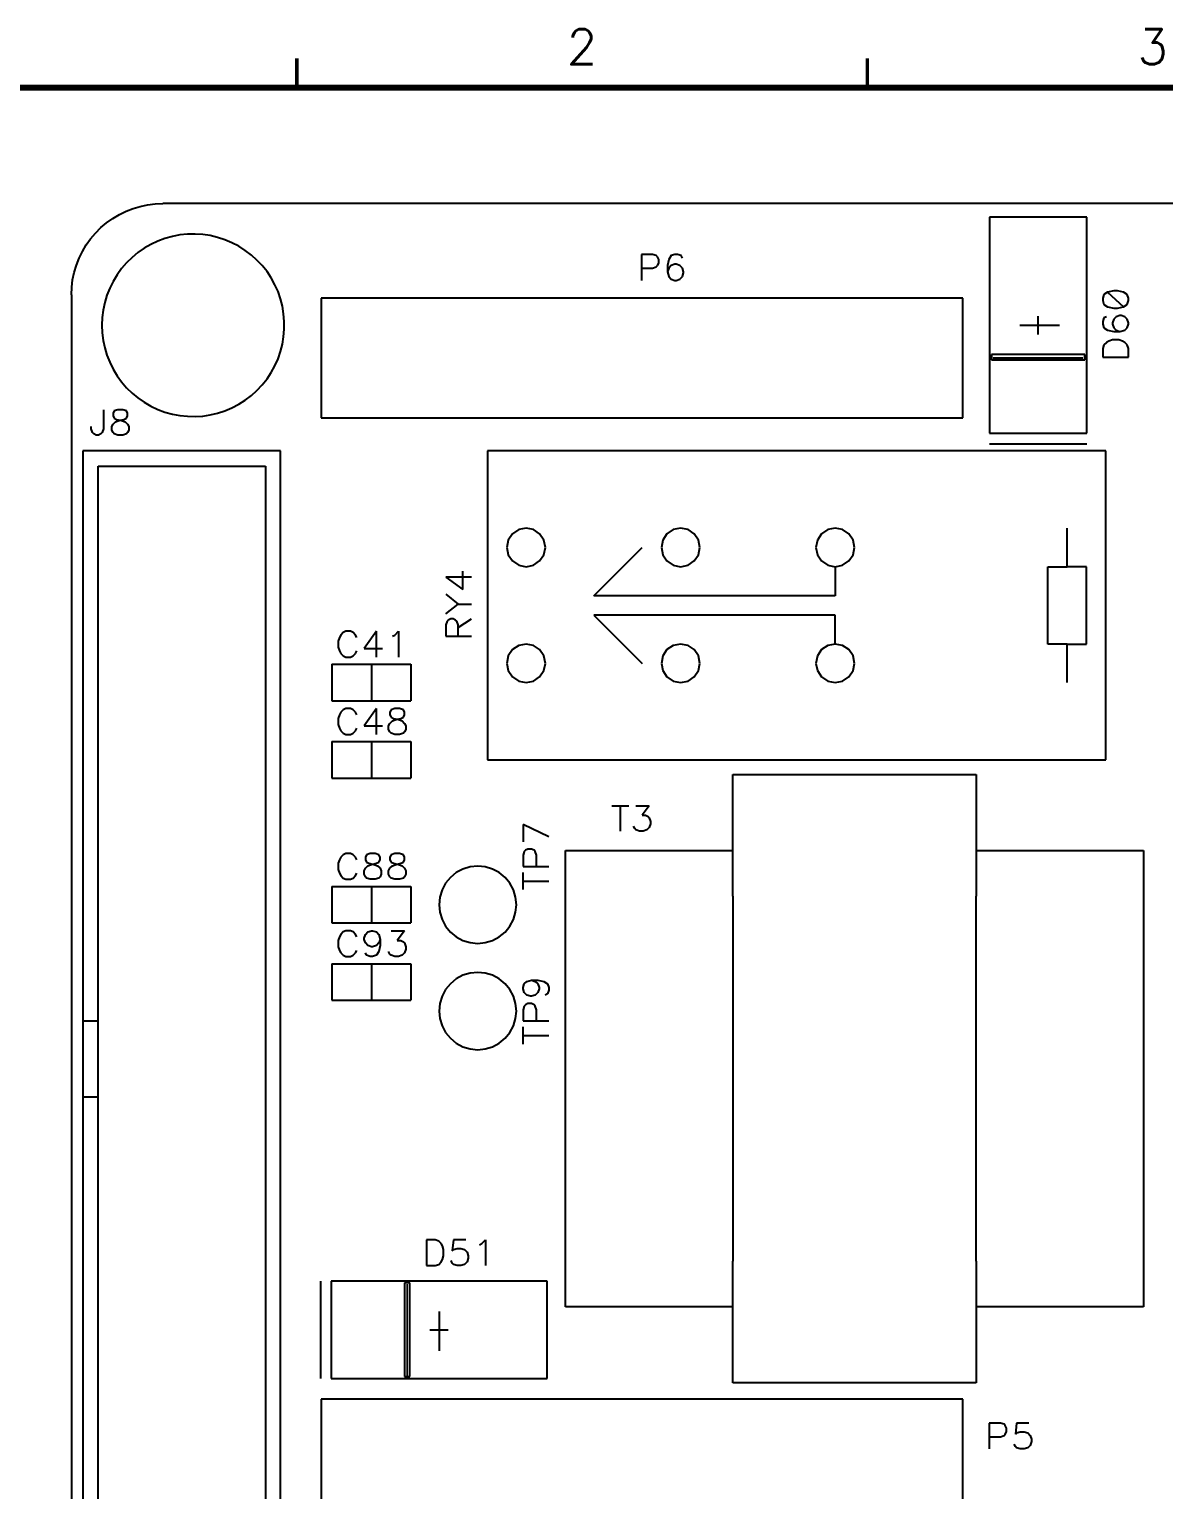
# Model space of a CAD drawing. Extents: x 295 to 953, y 10 to 290.
# Drawn here: x 517.9 to 614.8, y 165.2 to 290 of the extents above; entities that cross this region are included whole.
import ezdxf
from ezdxf.enums import TextEntityAlignment as Align

# ---------------------------------------------------------------- set-up
doc = ezdxf.new("R2010")
doc.units = 0
doc.header["$LTSCALE"] = 5
doc.header["$MEASUREMENT"] = 0
doc.layers.get('0').update_dxf_attribs({"linetype": 'CONTINUOUS', "lineweight": 25})
for name, color, linetype in [('DV-DPO-A6_TSK', 14, 'CONTINUOUS'), ('문자', 4, 'CONTINUOUS'), ('테두리', 3, 'CONTINUOUS')]:
    doc.layers.add(name, color=color, linetype=linetype)
doc.styles.get("Standard").update_dxf_attribs({"font": 'simplex.shx'})

# ---------------------------------------------------------------- blocks, each defined once
blk = doc.blocks.new('C')
at = {"layer": '테두리'}
for points, const_width in [([(63.75, 287.5), (63.75, 285)], 0.3), ([(112.5, 287.5), (112.5, 285)], 0.3), ([(15, 285), (15, 15), (405, 15), (405, 285), (15, 285)], 0.5)]:
    blk.add_lwpolyline(points, dxfattribs=dict(at, const_width=const_width))
at = {"layer": '문자'}
for s, p in [('2', (88.12, 288.5)), ('3', (136.88, 288.5))]:
    blk.add_text(s, height=3, dxfattribs=at).set_placement(p, align=Align.MIDDLE)

msp = doc.modelspace()

# ---------------------------------------------------------------- linework, layer by layer
at = {"layer": 'DV-DPO-A6_TSK', "color": 7}
for p, q in [((526.14, 274.44), (526.74, 274.67)), ((526.74, 274.67), (527.36, 274.86)), ((527.36, 274.86), (527.99, 274.99)), ((527.99, 274.99), (528.63, 275.07)), ((528.63, 275.07), (529.28, 275.1)), ((843.88, 275.1), (529.28, 275.1)), ((523.99, 273.04), (524.48, 273.45)), ((524.48, 273.45), (525.01, 273.83)), ((525.01, 273.83), (525.57, 274.16)), ((525.57, 274.16), (526.14, 274.44)), ((599.91, 273.93), (599.91, 255.47)), ((608.23, 273.93), (599.91, 273.93)), ((608.23, 255.47), (608.23, 273.93)), ((523.12, 272.09), (523.54, 272.58)), ((523.54, 272.58), (523.99, 273.04)), ((530.1, 272.29), (529.46, 272.12)), ((530.74, 272.42), (530.1, 272.29)), ((531.38, 272.48), (530.74, 272.42)), ((532.04, 272.49), (531.38, 272.48)), ((532.69, 272.46), (532.04, 272.49)), ((533.34, 272.36), (532.69, 272.46)), ((533.97, 272.21), (533.34, 272.36)), ((534.59, 272.01), (533.97, 272.21)), ((522.13, 270.43), (522.42, 271.01)), ((522.42, 271.01), (522.75, 271.56)), ((522.75, 271.56), (523.12, 272.09)), ((527.16, 270.91), (526.66, 270.49)), ((527.7, 271.29), (527.16, 270.91)), ((528.26, 271.61), (527.7, 271.29)), ((528.85, 271.89), (528.26, 271.61)), ((529.46, 272.12), (528.85, 271.89)), ((535.19, 271.75), (534.59, 272.01)), ((535.78, 271.45), (535.19, 271.75)), ((536.32, 271.1), (535.78, 271.45)), ((536.85, 270.7), (536.32, 271.1)), ((521.72, 269.21), (521.9, 269.83)), ((521.9, 269.83), (522.13, 270.43)), ((526.19, 270.04), (525.76, 269.54)), ((526.66, 270.49), (526.19, 270.04)), ((537.33, 270.27), (536.85, 270.7)), ((537.78, 269.79), (537.33, 270.27)), ((538.19, 269.29), (537.78, 269.79)), ((571.13, 270.75), (570.18, 270.75)), ((570.18, 270.75), (570.18, 268.53)), ((571.45, 270.65), (571.13, 270.75)), ((571.13, 269.59), (571.45, 269.69)), ((571.56, 270.54), (571.45, 270.65)), ((571.45, 269.69), (571.56, 269.8)), ((571.66, 270.33), (571.56, 270.54)), ((571.56, 269.8), (571.66, 270.01)), ((571.66, 270.01), (571.66, 270.33)), ((572.51, 270.33), (572.41, 269.8)), ((572.41, 269.8), (572.41, 269.27)), ((572.72, 270.65), (572.51, 270.33)), ((572.72, 269.8), (572.51, 269.59)), ((573.04, 270.75), (572.72, 270.65)), ((573.04, 269.91), (572.72, 269.8)), ((573.25, 270.75), (573.04, 270.75)), ((573.15, 269.91), (573.04, 269.91)), ((573.46, 269.8), (573.15, 269.91)), ((573.57, 270.65), (573.25, 270.75)), ((573.68, 269.59), (573.46, 269.8)), ((573.68, 270.43), (573.57, 270.65)), ((521.5, 267.94), (521.58, 268.58)), ((521.58, 268.58), (521.72, 269.21)), ((525.04, 268.45), (524.75, 267.87)), ((525.38, 269.01), (525.04, 268.45)), ((525.76, 269.54), (525.38, 269.01)), ((538.55, 268.74), (538.19, 269.29)), ((538.86, 268.16), (538.55, 268.74)), ((570.18, 269.59), (571.13, 269.59)), ((572.51, 269.59), (572.41, 269.27)), ((572.41, 269.27), (572.51, 268.85)), ((572.51, 268.85), (572.72, 268.64)), ((572.72, 268.64), (573.04, 268.53)), ((573.04, 268.53), (573.15, 268.53)), ((573.15, 268.53), (573.46, 268.64)), ((573.46, 268.64), (573.68, 268.85)), ((573.78, 269.27), (573.68, 269.59)), ((573.68, 268.85), (573.78, 269.17)), ((573.78, 269.17), (573.78, 269.27)), ((521.48, 267.3), (521.5, 267.94)), ((521.48, 267.3), (521.48, 78.8)), ((524.51, 267.26), (524.32, 266.64)), ((524.75, 267.87), (524.51, 267.26)), ((539.13, 267.57), (538.86, 268.16)), ((539.34, 266.95), (539.13, 267.57)), ((609.7, 267.32), (609.59, 267.01)), ((610.01, 267.53), (609.7, 267.32)), ((610.54, 267.63), (610.01, 267.53)), ((610.01, 267.53), (611.38, 266.27)), ((610.86, 267.63), (610.54, 267.63)), ((611.38, 267.53), (610.86, 267.63)), ((611.69, 267.32), (611.38, 267.53)), ((611.8, 267.01), (611.69, 267.32)), ((524.19, 266), (524.1, 265.35)), ((524.32, 266.64), (524.19, 266)), ((539.51, 266.32), (539.34, 266.95)), ((539.61, 265.67), (539.51, 266.32)), ((597.63, 267.01), (542.82, 267.01)), ((542.82, 267.01), (542.82, 256.77)), ((597.63, 256.77), (597.63, 267.01)), ((609.59, 267.01), (609.59, 266.8)), ((609.59, 266.8), (609.7, 266.48)), ((609.7, 266.48), (610.01, 266.27)), ((610.01, 266.27), (610.54, 266.17)), ((610.54, 266.17), (610.86, 266.17)), ((610.86, 266.17), (611.38, 266.27)), ((611.38, 266.27), (611.69, 266.48)), ((611.69, 266.48), (611.8, 266.8)), ((611.8, 266.8), (611.8, 267.01)), ((524.1, 265.35), (524.07, 264.7)), ((524.07, 264.7), (524.1, 264.04)), ((539.66, 265.03), (539.61, 265.67)), ((539.66, 264.37), (539.66, 265.03)), ((602.51, 264.7), (605.89, 264.7)), ((604.07, 263.92), (604.07, 265.47)), ((609.7, 265.33), (609.59, 265.01)), ((609.59, 265.01), (609.59, 264.8)), ((609.59, 264.8), (609.7, 264.49)), ((609.91, 265.43), (609.7, 265.33)), ((610.54, 265.22), (610.43, 264.91)), ((610.43, 264.91), (610.43, 264.8)), ((610.43, 264.8), (610.54, 264.49)), ((610.75, 265.43), (610.54, 265.22)), ((611.06, 265.53), (610.75, 265.43)), ((611.17, 265.53), (611.06, 265.53)), ((611.48, 265.43), (611.17, 265.53)), ((611.69, 265.22), (611.48, 265.43)), ((611.8, 264.91), (611.69, 265.22)), ((611.69, 264.49), (611.8, 264.8)), ((611.8, 264.8), (611.8, 264.91)), ((524.1, 264.04), (524.19, 263.39)), ((539.51, 263.08), (539.61, 263.72)), ((539.61, 263.72), (539.66, 264.37)), ((609.7, 264.49), (610.01, 264.28)), ((610.01, 264.28), (610.54, 264.17)), ((610.43, 263.44), (610.12, 263.33)), ((610.96, 263.44), (610.43, 263.44)), ((610.54, 264.49), (610.75, 264.28)), ((610.54, 264.17), (611.06, 264.17)), ((610.75, 264.28), (611.06, 264.17)), ((611.27, 263.33), (610.96, 263.44)), ((611.06, 264.17), (611.48, 264.28)), ((611.48, 264.28), (611.69, 264.49)), ((524.19, 263.39), (524.32, 262.76)), ((524.32, 262.76), (524.51, 262.13)), ((539.13, 261.82), (539.34, 262.44)), ((539.34, 262.44), (539.51, 263.08)), ((608.06, 262.19), (600.08, 262.19)), ((600.08, 262.19), (600.08, 261.74)), ((608.06, 261.74), (608.06, 262.19)), ((609.7, 263.02), (609.59, 262.7)), ((609.59, 262.7), (609.59, 261.97)), ((609.91, 263.23), (609.7, 263.02)), ((610.12, 263.33), (609.91, 263.23)), ((611.48, 263.23), (611.27, 263.33)), ((611.69, 263.02), (611.48, 263.23)), ((611.8, 262.7), (611.69, 263.02)), ((611.8, 261.97), (611.8, 262.7)), ((524.51, 262.13), (524.75, 261.53)), ((524.75, 261.53), (525.04, 260.94)), ((525.04, 260.94), (525.38, 260.38)), ((538.55, 260.65), (538.86, 261.23)), ((538.86, 261.23), (539.13, 261.82)), ((600.08, 261.74), (608.06, 261.74)), ((600.24, 261.91), (607.9, 261.91)), ((609.59, 261.97), (611.8, 261.97)), ((525.38, 260.38), (525.76, 259.85)), ((525.76, 259.85), (526.19, 259.36)), ((537.78, 259.6), (538.19, 260.11)), ((538.19, 260.11), (538.55, 260.65)), ((526.19, 259.36), (526.66, 258.9)), ((526.66, 258.9), (527.16, 258.49)), ((527.16, 258.49), (527.7, 258.11)), ((536.32, 258.29), (536.85, 258.69)), ((536.85, 258.69), (537.33, 259.12)), ((537.33, 259.12), (537.78, 259.6)), ((524.21, 257.48), (524.21, 255.83)), ((525.13, 257.37), (525.03, 257.17)), ((525.03, 257.17), (525.03, 256.96)), ((525.44, 257.48), (525.13, 257.37)), ((525.86, 257.48), (525.44, 257.48)), ((526.17, 257.37), (525.86, 257.48)), ((526.27, 257.17), (526.17, 257.37)), ((526.27, 256.96), (526.27, 257.17)), ((527.7, 258.11), (528.26, 257.79)), ((528.26, 257.79), (528.85, 257.5)), ((528.85, 257.5), (529.46, 257.28)), ((529.46, 257.28), (530.1, 257.1)), ((533.34, 257.03), (533.97, 257.19)), ((533.97, 257.19), (534.59, 257.38)), ((534.59, 257.38), (535.19, 257.64)), ((535.19, 257.64), (535.78, 257.94)), ((535.78, 257.94), (536.32, 258.29)), ((523.17, 255.83), (523.17, 256.03)), ((524.92, 256.03), (525.03, 256.24)), ((524.92, 255.72), (524.92, 256.03)), ((525.03, 256.96), (525.13, 256.75)), ((525.03, 256.24), (525.24, 256.44)), ((525.13, 256.75), (525.34, 256.65)), ((525.24, 256.44), (525.55, 256.55)), ((525.34, 256.65), (525.75, 256.55)), ((525.55, 256.55), (525.96, 256.65)), ((525.75, 256.55), (526.06, 256.44)), ((525.96, 256.65), (526.17, 256.75)), ((526.06, 256.44), (526.27, 256.24)), ((526.17, 256.75), (526.27, 256.96)), ((526.27, 256.24), (526.37, 256.03)), ((526.37, 256.03), (526.37, 255.72)), ((530.1, 257.1), (530.74, 256.98)), ((530.74, 256.98), (531.38, 256.92)), ((531.38, 256.92), (532.04, 256.9)), ((532.04, 256.9), (532.69, 256.94)), ((532.69, 256.94), (533.34, 257.03)), ((542.82, 256.77), (573.53, 256.77)), ((573.53, 256.77), (597.63, 256.77)), ((523.27, 255.52), (523.17, 255.83)), ((523.38, 255.41), (523.27, 255.52)), ((523.58, 255.3), (523.38, 255.41)), ((523.79, 255.3), (523.58, 255.3)), ((524, 255.41), (523.79, 255.3)), ((524.1, 255.52), (524, 255.41)), ((524.21, 255.83), (524.1, 255.52)), ((525.03, 255.52), (524.92, 255.72)), ((525.13, 255.41), (525.03, 255.52)), ((525.44, 255.3), (525.13, 255.41)), ((525.86, 255.3), (525.44, 255.3)), ((526.17, 255.41), (525.86, 255.3)), ((526.27, 255.52), (526.17, 255.41)), ((526.37, 255.72), (526.27, 255.52)), ((599.91, 255.47), (608.23, 255.47)), ((522.45, 253.96), (522.45, 149.96)), ((539.35, 253.96), (522.45, 253.96)), ((539.35, 149.96), (539.35, 253.96)), ((609.85, 253.96), (557.02, 253.96)), ((557.02, 253.96), (557.02, 227.55)), ((599.91, 254.56), (608.23, 254.56)), ((609.85, 227.55), (609.85, 253.96)), ((523.75, 151.26), (523.75, 252.66)), ((523.75, 252.66), (538.05, 252.66)), ((538.05, 252.66), (538.05, 151.26)), ((559.69, 247.23), (559.15, 246.88)), ((560.32, 247.36), (559.69, 247.23)), ((560.95, 247.23), (560.32, 247.36)), ((561.48, 246.88), (560.95, 247.23)), ((572.9, 247.23), (572.36, 246.88)), ((573.53, 247.36), (572.9, 247.23)), ((574.16, 247.23), (573.53, 247.36)), ((574.69, 246.88), (574.16, 247.23)), ((586.1, 247.23), (585.57, 246.88)), ((586.74, 247.36), (586.1, 247.23)), ((587.37, 247.23), (586.74, 247.36)), ((587.9, 246.88), (587.37, 247.23)), ((606.55, 244.06), (606.55, 247.36)), ((558.8, 246.34), (558.67, 245.71)), ((559.15, 246.88), (558.8, 246.34)), ((561.84, 246.34), (561.48, 246.88)), ((561.97, 245.71), (561.84, 246.34)), ((572, 246.34), (571.88, 245.71)), ((572.36, 246.88), (572, 246.34)), ((575.05, 246.34), (574.69, 246.88)), ((575.18, 245.71), (575.05, 246.34)), ((585.21, 246.34), (585.09, 245.71)), ((585.57, 246.88), (585.21, 246.34)), ((588.26, 246.34), (587.9, 246.88)), ((588.39, 245.71), (588.26, 246.34)), ((558.67, 245.71), (558.8, 245.08)), ((558.8, 245.08), (559.15, 244.55)), ((561.48, 244.55), (561.84, 245.08)), ((561.84, 245.08), (561.97, 245.71)), ((566.1, 241.58), (570.23, 245.71)), ((571.88, 245.71), (572, 245.08)), ((572, 245.08), (572.36, 244.55)), ((574.69, 244.55), (575.05, 245.08)), ((575.05, 245.08), (575.18, 245.71)), ((585.09, 245.71), (585.21, 245.08)), ((585.21, 245.08), (585.57, 244.55)), ((587.9, 244.55), (588.26, 245.08)), ((588.26, 245.08), (588.39, 245.71)), ((554.93, 242.12), (554.93, 243.69)), ((559.15, 244.55), (559.69, 244.18)), ((559.69, 244.18), (560.32, 244.06)), ((560.32, 244.06), (560.95, 244.18)), ((560.95, 244.18), (561.48, 244.55)), ((572.36, 244.55), (572.9, 244.18)), ((572.9, 244.18), (573.53, 244.06)), ((573.53, 244.06), (574.16, 244.18)), ((574.16, 244.18), (574.69, 244.55)), ((585.57, 244.55), (586.1, 244.18)), ((586.1, 244.18), (586.74, 244.06)), ((586.74, 244.06), (587.37, 244.18)), ((586.74, 244.06), (586.74, 241.58)), ((587.37, 244.18), (587.9, 244.55)), ((604.9, 237.45), (604.9, 244.06)), ((604.9, 244.06), (606.55, 244.06)), ((608.2, 244.06), (606.55, 244.06)), ((608.2, 237.45), (608.2, 244.06)), ((555.66, 243.17), (553.46, 243.17)), ((553.46, 243.17), (554.93, 242.12)), ((553.46, 241.7), (554.51, 240.86)), ((586.74, 241.58), (566.1, 241.58)), ((553.46, 240.02), (554.51, 240.86)), ((554.51, 240.86), (555.66, 240.86)), ((586.74, 239.93), (566.1, 239.93)), ((566.1, 239.93), (570.23, 235.8)), ((586.74, 237.45), (586.74, 239.93)), ((544.91, 238.54), (544.7, 238.43)), ((545.32, 238.54), (544.91, 238.54)), ((545.54, 238.43), (545.32, 238.54)), ((547.53, 238.54), (546.48, 237.06)), ((547.53, 236.33), (547.53, 238.54)), ((549.1, 238.22), (549.42, 238.54)), ((549.42, 238.54), (549.42, 236.33)), ((553.57, 239.4), (553.46, 239.08)), ((553.46, 239.08), (553.46, 238.13)), ((553.67, 239.5), (553.57, 239.4)), ((553.88, 239.6), (553.67, 239.5)), ((554.09, 239.6), (553.88, 239.6)), ((554.3, 239.5), (554.09, 239.6)), ((554.41, 239.4), (554.3, 239.5)), ((554.51, 239.08), (554.41, 239.4)), ((554.51, 238.87), (555.66, 239.6)), ((554.51, 238.13), (554.51, 239.08)), ((544.38, 238.01), (544.28, 237.7)), ((544.28, 237.7), (544.28, 237.17)), ((544.49, 238.22), (544.38, 238.01)), ((544.7, 238.43), (544.49, 238.22)), ((545.75, 238.22), (545.54, 238.43)), ((545.85, 238.01), (545.75, 238.22)), ((548.9, 238.11), (549.1, 238.22)), ((553.46, 238.13), (555.66, 238.13)), ((559.69, 237.33), (559.15, 236.97)), ((560.32, 237.45), (559.69, 237.33)), ((560.95, 237.33), (560.32, 237.45)), ((561.48, 236.97), (560.95, 237.33)), ((572.9, 237.33), (572.36, 236.97)), ((573.53, 237.45), (572.9, 237.33)), ((574.16, 237.33), (573.53, 237.45)), ((574.69, 236.97), (574.16, 237.33)), ((586.1, 237.33), (585.57, 236.97)), ((586.74, 237.45), (586.1, 237.33)), ((587.37, 237.33), (586.74, 237.45)), ((587.9, 236.97), (587.37, 237.33)), ((606.55, 237.45), (604.9, 237.45)), ((606.55, 237.45), (608.2, 237.45)), ((606.55, 234.15), (606.55, 237.45)), ((544.28, 237.17), (544.38, 236.86)), ((544.38, 236.86), (544.49, 236.65)), ((544.49, 236.65), (544.7, 236.44)), ((544.7, 236.44), (544.91, 236.33)), ((544.91, 236.33), (545.32, 236.33)), ((545.32, 236.33), (545.54, 236.44)), ((545.54, 236.44), (545.75, 236.65)), ((545.75, 236.65), (545.85, 236.86)), ((546.48, 237.06), (548.05, 237.06)), ((558.8, 236.44), (558.67, 235.8)), ((559.15, 236.97), (558.8, 236.44)), ((561.84, 236.44), (561.48, 236.97)), ((561.97, 235.8), (561.84, 236.44)), ((572, 236.44), (571.88, 235.8)), ((572.36, 236.97), (572, 236.44)), ((575.05, 236.44), (574.69, 236.97)), ((575.18, 235.8), (575.05, 236.44)), ((585.21, 236.44), (585.09, 235.8)), ((585.57, 236.97), (585.21, 236.44)), ((588.26, 236.44), (587.9, 236.97)), ((588.39, 235.8), (588.26, 236.44)), ((543.73, 235.72), (550.49, 235.72)), ((543.73, 235.72), (543.73, 232.59)), ((547.11, 235.72), (547.11, 232.59)), ((550.49, 235.72), (550.49, 232.59)), ((558.67, 235.8), (558.8, 235.18)), ((558.8, 235.18), (559.15, 234.64)), ((561.48, 234.64), (561.84, 235.18)), ((561.84, 235.18), (561.97, 235.8)), ((571.88, 235.8), (572, 235.18)), ((572, 235.18), (572.36, 234.64)), ((574.69, 234.64), (575.05, 235.18)), ((575.05, 235.18), (575.18, 235.8)), ((585.09, 235.8), (585.21, 235.18)), ((585.21, 235.18), (585.57, 234.64)), ((587.9, 234.64), (588.26, 235.18)), ((588.26, 235.18), (588.39, 235.8)), ((559.15, 234.64), (559.69, 234.28)), ((559.69, 234.28), (560.32, 234.15)), ((560.32, 234.15), (560.95, 234.28)), ((560.95, 234.28), (561.48, 234.64)), ((572.36, 234.64), (572.9, 234.28)), ((572.9, 234.28), (573.53, 234.15)), ((573.53, 234.15), (574.16, 234.28)), ((574.16, 234.28), (574.69, 234.64)), ((585.57, 234.64), (586.1, 234.28)), ((586.1, 234.28), (586.74, 234.15)), ((586.74, 234.15), (587.37, 234.28)), ((587.37, 234.28), (587.9, 234.64)), ((543.73, 232.59), (550.49, 232.59)), ((544.38, 231.4), (544.28, 231.09)), ((544.28, 231.09), (544.28, 230.57)), ((544.49, 231.62), (544.38, 231.4)), ((544.7, 231.83), (544.49, 231.62)), ((544.91, 231.93), (544.7, 231.83)), ((545.32, 231.93), (544.91, 231.93)), ((545.54, 231.83), (545.32, 231.93)), ((545.75, 231.62), (545.54, 231.83)), ((545.85, 231.4), (545.75, 231.62)), ((547.53, 231.93), (546.48, 230.46)), ((547.53, 229.73), (547.53, 231.93)), ((548.79, 231.83), (548.69, 231.62)), ((548.69, 231.62), (548.69, 231.4)), ((548.69, 231.4), (548.79, 231.2)), ((549.1, 231.93), (548.79, 231.83)), ((548.79, 231.2), (549, 231.09)), ((548.9, 230.88), (549.21, 230.99)), ((549, 231.09), (549.42, 230.99)), ((549.52, 231.93), (549.1, 231.93)), ((549.21, 230.99), (549.63, 231.09)), ((549.42, 230.99), (549.74, 230.88)), ((549.84, 231.83), (549.52, 231.93)), ((549.63, 231.09), (549.84, 231.2)), ((549.94, 231.62), (549.84, 231.83)), ((549.84, 231.2), (549.94, 231.4)), ((549.94, 231.4), (549.94, 231.62)), ((544.28, 230.57), (544.38, 230.26)), ((544.38, 230.26), (544.49, 230.04)), ((544.49, 230.04), (544.7, 229.83)), ((544.7, 229.83), (544.91, 229.73)), ((544.91, 229.73), (545.32, 229.73)), ((545.32, 229.73), (545.54, 229.83)), ((545.54, 229.83), (545.75, 230.04)), ((545.75, 230.04), (545.85, 230.26)), ((546.48, 230.46), (548.05, 230.46)), ((548.58, 230.46), (548.69, 230.67)), ((548.58, 230.15), (548.58, 230.46)), ((548.69, 229.94), (548.58, 230.15)), ((548.69, 230.67), (548.9, 230.88)), ((548.79, 229.83), (548.69, 229.94)), ((549.1, 229.73), (548.79, 229.83)), ((549.52, 229.73), (549.1, 229.73)), ((549.84, 229.83), (549.52, 229.73)), ((549.74, 230.88), (549.94, 230.67)), ((549.94, 229.94), (549.84, 229.83)), ((549.94, 230.67), (550.05, 230.46)), ((550.05, 230.15), (549.94, 229.94)), ((550.05, 230.46), (550.05, 230.15)), ((543.73, 229.11), (550.49, 229.11)), ((543.73, 229.11), (543.73, 225.99)), ((547.11, 229.11), (547.11, 225.99)), ((550.49, 229.11), (550.49, 225.99)), ((557.02, 227.55), (609.85, 227.55)), ((543.73, 225.99), (550.49, 225.99)), ((577.99, 226.31), (598.78, 226.31)), ((577.99, 215.9), (577.99, 226.31)), ((598.78, 226.31), (598.78, 215.9)), ((567.65, 223.63), (569.09, 223.63)), ((568.37, 223.63), (568.37, 221.46)), ((569.71, 223.63), (570.84, 223.63)), ((570.84, 223.63), (570.23, 222.81)), ((570.23, 222.81), (570.53, 222.81)), ((570.53, 222.81), (570.74, 222.7)), ((570.74, 222.7), (570.84, 222.59)), ((570.84, 222.59), (570.95, 222.28)), ((570.95, 222.28), (570.95, 222.08)), ((562.26, 220.98), (560.06, 222.03)), ((560.06, 222.03), (560.06, 220.55)), ((569.61, 221.67), (569.5, 221.87)), ((569.71, 221.56), (569.61, 221.67)), ((570.02, 221.46), (569.71, 221.56)), ((570.33, 221.46), (570.02, 221.46)), ((570.64, 221.56), (570.33, 221.46)), ((570.84, 221.77), (570.64, 221.56)), ((570.95, 222.08), (570.84, 221.77)), ((560.16, 219.72), (560.06, 219.4)), ((560.27, 219.82), (560.16, 219.72)), ((560.48, 219.93), (560.27, 219.82)), ((560.8, 219.93), (560.48, 219.93)), ((561.01, 219.82), (560.8, 219.93)), ((561.11, 219.72), (561.01, 219.82)), ((561.21, 219.4), (561.11, 219.72)), ((563.68, 219.81), (577.99, 219.81)), ((563.68, 180.81), (563.68, 219.81)), ((598.78, 219.81), (613.09, 219.81)), ((613.09, 219.81), (613.09, 180.81)), ((544.38, 219.02), (544.28, 218.71)), ((544.28, 218.71), (544.28, 218.18)), ((544.49, 219.23), (544.38, 219.02)), ((544.7, 219.44), (544.49, 219.23)), ((544.91, 219.55), (544.7, 219.44)), ((545.32, 219.55), (544.91, 219.55)), ((545.54, 219.44), (545.32, 219.55)), ((545.75, 219.23), (545.54, 219.44)), ((545.85, 219.02), (545.75, 219.23)), ((546.69, 219.44), (546.59, 219.23)), ((546.59, 219.23), (546.59, 219.02)), ((546.59, 219.02), (546.69, 218.82)), ((546.59, 218.29), (546.8, 218.5)), ((547.01, 219.55), (546.69, 219.44)), ((546.69, 218.82), (546.9, 218.71)), ((546.8, 218.5), (547.11, 218.61)), ((546.9, 218.71), (547.32, 218.61)), ((547.42, 219.55), (547.01, 219.55)), ((547.11, 218.61), (547.53, 218.71)), ((547.32, 218.61), (547.64, 218.5)), ((547.74, 219.44), (547.42, 219.55)), ((547.53, 218.71), (547.74, 218.82)), ((547.64, 218.5), (547.85, 218.29)), ((547.85, 219.23), (547.74, 219.44)), ((547.74, 218.82), (547.85, 219.02)), ((547.85, 219.02), (547.85, 219.23)), ((548.79, 219.44), (548.69, 219.23)), ((548.69, 219.23), (548.69, 219.02)), ((548.69, 219.02), (548.79, 218.82)), ((548.69, 218.29), (548.9, 218.5)), ((549.1, 219.55), (548.79, 219.44)), ((548.79, 218.82), (549, 218.71)), ((548.9, 218.5), (549.21, 218.61)), ((549, 218.71), (549.42, 218.61)), ((549.52, 219.55), (549.1, 219.55)), ((549.21, 218.61), (549.63, 218.71)), ((549.42, 218.61), (549.74, 218.5)), ((549.84, 219.44), (549.52, 219.55)), ((549.63, 218.71), (549.84, 218.82)), ((549.74, 218.5), (549.94, 218.29)), ((549.94, 219.23), (549.84, 219.44)), ((549.84, 218.82), (549.94, 219.02)), ((549.94, 219.02), (549.94, 219.23)), ((556.19, 218.47), (555.55, 218.41)), ((556.84, 218.41), (556.19, 218.47)), ((560.06, 219.4), (560.06, 218.45)), ((561.21, 218.45), (561.21, 219.4)), ((544.28, 218.18), (544.38, 217.87)), ((544.38, 217.87), (544.49, 217.66)), ((544.49, 217.66), (544.7, 217.45)), ((544.7, 217.45), (544.91, 217.34)), ((544.91, 217.34), (545.32, 217.34)), ((545.32, 217.34), (545.54, 217.45)), ((545.54, 217.45), (545.75, 217.66)), ((545.75, 217.66), (545.85, 217.87)), ((546.48, 218.08), (546.59, 218.29)), ((546.48, 217.77), (546.48, 218.08)), ((546.59, 217.56), (546.48, 217.77)), ((546.69, 217.45), (546.59, 217.56)), ((547.01, 217.34), (546.69, 217.45)), ((547.42, 217.34), (547.01, 217.34)), ((547.74, 217.45), (547.42, 217.34)), ((547.85, 217.56), (547.74, 217.45)), ((547.85, 218.29), (547.95, 218.08)), ((547.95, 217.77), (547.85, 217.56)), ((547.95, 218.08), (547.95, 217.77)), ((548.58, 218.08), (548.69, 218.29)), ((548.58, 217.77), (548.58, 218.08)), ((548.69, 217.56), (548.58, 217.77)), ((548.79, 217.45), (548.69, 217.56)), ((549.1, 217.34), (548.79, 217.45)), ((549.52, 217.34), (549.1, 217.34)), ((549.84, 217.45), (549.52, 217.34)), ((549.94, 217.56), (549.84, 217.45)), ((549.94, 218.29), (550.05, 218.08)), ((550.05, 217.77), (549.94, 217.56)), ((550.05, 218.08), (550.05, 217.77)), ((553.86, 217.5), (553.45, 217)), ((554.36, 217.91), (553.86, 217.5)), ((554.93, 218.22), (554.36, 217.91)), ((555.55, 218.41), (554.93, 218.22)), ((557.46, 218.22), (556.84, 218.41)), ((558.02, 217.91), (557.46, 218.22)), ((558.53, 217.5), (558.02, 217.91)), ((558.94, 217), (558.53, 217.5)), ((560.06, 218.45), (562.26, 218.45)), ((560.06, 216.46), (560.06, 217.93)), ((543.73, 216.73), (550.49, 216.73)), ((543.73, 216.73), (543.73, 213.61)), ((547.11, 216.73), (547.11, 213.61)), ((550.49, 216.73), (550.49, 213.61)), ((553.14, 216.43), (552.95, 215.81)), ((553.45, 217), (553.14, 216.43)), ((559.24, 216.43), (558.94, 217)), ((559.43, 215.81), (559.24, 216.43)), ((560.06, 217.19), (562.26, 217.19)), ((552.95, 215.81), (552.89, 215.17)), ((552.89, 215.17), (552.95, 214.52)), ((559.5, 215.17), (559.43, 215.81)), ((559.43, 214.52), (559.5, 215.17)), ((577.99, 215.9), (577.99, 184.71)), ((598.78, 184.71), (598.78, 215.9)), ((543.73, 213.61), (550.49, 213.61)), ((552.95, 214.52), (553.14, 213.9)), ((553.14, 213.9), (553.45, 213.34)), ((558.94, 213.34), (559.24, 213.9)), ((559.24, 213.9), (559.43, 214.52)), ((544.38, 212.42), (544.28, 212.11)), ((544.49, 212.63), (544.38, 212.42)), ((544.7, 212.84), (544.49, 212.63)), ((544.91, 212.95), (544.7, 212.84)), ((545.32, 212.95), (544.91, 212.95)), ((545.54, 212.84), (545.32, 212.95)), ((545.75, 212.63), (545.54, 212.84)), ((545.85, 212.42), (545.75, 212.63)), ((546.48, 212.32), (546.59, 212.63)), ((546.48, 212.21), (546.48, 212.32)), ((546.59, 212.63), (546.8, 212.84)), ((546.8, 212.84), (547.11, 212.95)), ((547.11, 212.95), (547.21, 212.95)), ((547.21, 212.95), (547.53, 212.84)), ((547.53, 212.84), (547.74, 212.63)), ((547.74, 212.63), (547.85, 212.21)), ((548.79, 212.95), (549.94, 212.95)), ((549.94, 212.95), (549.31, 212.11)), ((553.45, 213.34), (553.86, 212.83)), ((553.86, 212.83), (554.36, 212.42)), ((554.36, 212.42), (554.93, 212.11)), ((557.46, 212.11), (558.02, 212.42)), ((558.02, 212.42), (558.53, 212.83)), ((558.53, 212.83), (558.94, 213.34)), ((544.28, 212.11), (544.28, 211.58)), ((544.28, 211.58), (544.38, 211.27)), ((544.38, 211.27), (544.49, 211.06)), ((544.49, 211.06), (544.7, 210.85)), ((545.54, 210.85), (545.75, 211.06)), ((545.75, 211.06), (545.85, 211.27)), ((546.59, 211.9), (546.48, 212.21)), ((546.8, 211.69), (546.59, 211.9)), ((546.69, 210.85), (546.59, 211.06)), ((547.11, 211.58), (546.8, 211.69)), ((547.21, 211.58), (547.11, 211.58)), ((547.53, 211.69), (547.21, 211.58)), ((547.74, 211.9), (547.53, 211.69)), ((547.74, 211.16), (547.53, 210.85)), ((547.85, 212.21), (547.74, 211.9)), ((547.85, 211.69), (547.74, 211.16)), ((547.85, 212.21), (547.85, 211.69)), ((548.69, 210.95), (548.58, 211.16)), ((549.31, 212.11), (549.63, 212.11)), ((549.63, 212.11), (549.84, 212)), ((549.94, 211.06), (549.74, 210.85)), ((549.84, 212), (549.94, 211.9)), ((549.94, 211.9), (550.05, 211.58)), ((550.05, 211.37), (549.94, 211.06)), ((550.05, 211.58), (550.05, 211.37)), ((554.93, 212.11), (555.55, 211.93)), ((555.55, 211.93), (556.19, 211.86)), ((556.19, 211.86), (556.84, 211.93)), ((556.84, 211.93), (557.46, 212.11)), ((543.73, 210.13), (550.49, 210.13)), ((543.73, 210.13), (543.73, 207)), ((544.7, 210.85), (544.91, 210.74)), ((544.91, 210.74), (545.32, 210.74)), ((545.32, 210.74), (545.54, 210.85)), ((547.01, 210.74), (546.69, 210.85)), ((547.21, 210.74), (547.01, 210.74)), ((547.11, 210.13), (547.11, 207)), ((547.53, 210.85), (547.21, 210.74)), ((548.79, 210.85), (548.69, 210.95)), ((549.1, 210.74), (548.79, 210.85)), ((549.42, 210.74), (549.1, 210.74)), ((549.74, 210.85), (549.42, 210.74)), ((550.49, 210.13), (550.49, 207)), ((554.36, 208.83), (553.86, 208.42)), ((554.93, 209.14), (554.36, 208.83)), ((555.55, 209.33), (554.93, 209.14)), ((556.19, 209.39), (555.55, 209.33)), ((556.84, 209.33), (556.19, 209.39)), ((557.46, 209.14), (556.84, 209.33)), ((558.02, 208.83), (557.46, 209.14)), ((558.53, 208.42), (558.02, 208.83)), ((560.16, 208.4), (560.38, 208.61)), ((560.38, 208.61), (560.8, 208.71)), ((560.8, 208.71), (561.11, 208.61)), ((560.8, 208.71), (561.32, 208.71)), ((561.11, 208.61), (561.32, 208.4)), ((561.32, 208.71), (561.85, 208.61)), ((561.85, 208.61), (562.16, 208.4)), ((553.14, 207.35), (552.95, 206.73)), ((553.45, 207.92), (553.14, 207.35)), ((553.86, 208.42), (553.45, 207.92)), ((558.94, 207.92), (558.53, 208.42)), ((559.24, 207.35), (558.94, 207.92)), ((559.43, 206.73), (559.24, 207.35)), ((560.06, 208.08), (560.16, 208.4)), ((560.06, 207.98), (560.06, 208.08)), ((560.16, 207.66), (560.06, 207.98)), ((560.38, 207.45), (560.16, 207.66)), ((560.69, 207.35), (560.38, 207.45)), ((560.8, 207.35), (560.69, 207.35)), ((561.11, 207.45), (560.8, 207.35)), ((561.32, 207.66), (561.11, 207.45)), ((561.32, 208.4), (561.43, 208.08)), ((561.43, 207.98), (561.32, 207.66)), ((561.43, 208.08), (561.43, 207.98)), ((562.16, 207.56), (561.95, 207.45)), ((562.16, 208.4), (562.26, 208.08)), ((562.26, 207.87), (562.16, 207.56)), ((562.26, 208.08), (562.26, 207.87)), ((543.73, 207), (550.49, 207)), ((552.95, 206.73), (552.89, 206.08)), ((552.89, 206.08), (552.95, 205.44)), ((559.5, 206.08), (559.43, 206.73)), ((559.43, 205.44), (559.5, 206.08)), ((560.16, 206.51), (560.06, 206.19)), ((560.06, 206.19), (560.06, 205.25)), ((560.27, 206.61), (560.16, 206.51)), ((560.48, 206.72), (560.27, 206.61)), ((560.8, 206.72), (560.48, 206.72)), ((561.01, 206.61), (560.8, 206.72)), ((561.11, 206.51), (561.01, 206.61)), ((561.21, 206.19), (561.11, 206.51)), ((561.21, 205.25), (561.21, 206.19)), ((523.75, 205.21), (522.45, 205.21)), ((552.95, 205.44), (553.14, 204.82)), ((553.14, 204.82), (553.45, 204.26)), ((558.94, 204.26), (559.24, 204.82)), ((559.24, 204.82), (559.43, 205.44)), ((560.06, 205.25), (562.26, 205.25)), ((553.45, 204.26), (553.86, 203.75)), ((553.86, 203.75), (554.36, 203.34)), ((558.02, 203.34), (558.53, 203.75)), ((558.53, 203.75), (558.94, 204.26)), ((560.06, 203.25), (560.06, 204.72)), ((560.06, 203.98), (562.26, 203.98)), ((554.36, 203.34), (554.93, 203.03)), ((554.93, 203.03), (555.55, 202.85)), ((555.55, 202.85), (556.19, 202.78)), ((556.19, 202.78), (556.84, 202.85)), ((556.84, 202.85), (557.46, 203.03)), ((557.46, 203.03), (558.02, 203.34)), ((523.75, 198.71), (522.45, 198.71)), ((551.81, 186.53), (551.81, 184.32)), ((552.55, 186.53), (551.81, 186.53)), ((552.86, 186.42), (552.55, 186.53)), ((553.07, 186.21), (552.86, 186.42)), ((553.18, 186), (553.07, 186.21)), ((554.12, 186.53), (554.02, 185.59)), ((555.17, 186.53), (554.12, 186.53)), ((556.33, 186.11), (556.53, 186.21)), ((556.53, 186.21), (556.85, 186.53)), ((556.85, 186.53), (556.85, 184.32)), ((553.07, 184.64), (553.18, 184.85)), ((553.28, 185.69), (553.18, 186)), ((553.18, 184.85), (553.28, 185.16)), ((553.28, 185.16), (553.28, 185.69)), ((554.02, 185.59), (554.12, 185.69)), ((554.12, 185.69), (554.44, 185.8)), ((554.44, 185.8), (554.75, 185.8)), ((554.75, 185.8), (555.07, 185.69)), ((555.07, 185.69), (555.28, 185.48)), ((555.28, 185.48), (555.38, 185.16)), ((555.38, 184.96), (555.28, 184.64)), ((555.38, 185.16), (555.38, 184.96)), ((551.81, 184.32), (552.55, 184.32)), ((552.55, 184.32), (552.86, 184.43)), ((552.86, 184.43), (553.07, 184.64)), ((554.02, 184.54), (553.91, 184.75)), ((554.12, 184.43), (554.02, 184.54)), ((554.44, 184.32), (554.12, 184.43)), ((554.75, 184.32), (554.44, 184.32)), ((555.07, 184.43), (554.75, 184.32)), ((555.28, 184.64), (555.07, 184.43)), ((577.99, 174.31), (577.99, 184.71)), ((598.78, 184.71), (598.78, 174.31)), ((542.75, 183), (542.75, 174.68)), ((562.12, 183), (543.66, 183)), ((543.66, 183), (543.66, 174.68)), ((550.38, 182.84), (549.93, 182.84)), ((549.93, 182.84), (549.93, 174.85)), ((550.1, 182.67), (550.22, 182.67)), ((550.1, 182.51), (550.22, 182.51)), ((550.1, 182.34), (550.22, 182.34)), ((550.38, 174.85), (550.38, 182.84)), ((562.12, 174.68), (562.12, 183)), ((550.1, 182.18), (550.22, 182.18)), ((550.1, 182.02), (550.22, 182.02)), ((550.1, 181.85), (550.22, 181.85)), ((550.1, 181.69), (550.22, 181.69)), ((550.1, 181.53), (550.22, 181.53)), ((550.1, 181.37), (550.22, 181.37)), ((550.1, 181.21), (550.22, 181.21)), ((550.1, 181.04), (550.22, 181.04)), ((550.1, 180.88), (550.22, 180.88)), ((550.1, 180.72), (550.22, 180.72)), ((550.1, 180.55), (550.22, 180.55)), ((550.1, 180.39), (550.22, 180.39)), ((550.1, 180.23), (550.22, 180.23)), ((550.1, 180.07), (550.22, 180.07)), ((550.1, 179.9), (550.22, 179.9)), ((552.89, 180.4), (552.89, 177.03)), ((577.99, 180.81), (563.68, 180.81)), ((613.09, 180.81), (598.78, 180.81)), ((550.1, 179.74), (550.22, 179.74)), ((550.1, 179.58), (550.22, 179.58)), ((550.1, 179.41), (550.22, 179.41)), ((550.1, 179.25), (550.22, 179.25)), ((550.1, 179.09), (550.22, 179.09)), ((550.1, 178.92), (550.22, 178.92)), ((550.1, 178.76), (550.22, 178.76)), ((550.1, 178.6), (550.22, 178.6)), ((552.11, 178.84), (553.67, 178.84)), ((550.1, 178.43), (550.22, 178.43)), ((550.1, 178.28), (550.22, 178.28)), ((550.1, 178.11), (550.22, 178.11)), ((550.1, 177.95), (550.22, 177.95)), ((550.1, 177.79), (550.22, 177.79)), ((550.1, 177.62), (550.22, 177.62)), ((550.1, 177.46), (550.22, 177.46)), ((550.1, 177.3), (550.22, 177.3)), ((550.1, 177.13), (550.22, 177.13)), ((550.1, 176.97), (550.22, 176.97)), ((550.1, 176.81), (550.22, 176.81)), ((550.1, 176.64), (550.22, 176.64)), ((550.1, 176.48), (550.22, 176.48)), ((550.1, 176.32), (550.22, 176.32)), ((550.1, 176.16), (550.22, 176.16)), ((549.93, 174.85), (550.38, 174.85)), ((550.1, 175.99), (550.22, 175.99)), ((550.1, 175.83), (550.22, 175.83)), ((550.1, 175.67), (550.22, 175.67)), ((550.1, 175.5), (550.22, 175.5)), ((550.1, 175.34), (550.22, 175.34)), ((550.1, 175.18), (550.22, 175.18)), ((550.1, 175.01), (550.22, 175.01)), ((543.66, 174.68), (562.12, 174.68)), ((598.78, 174.31), (577.99, 174.31)), ((597.63, 172.9), (542.82, 172.9)), ((542.82, 172.9), (542.82, 162.66)), ((597.63, 162.66), (597.63, 172.9)), ((600.85, 170.87), (599.9, 170.87)), ((599.9, 170.87), (599.9, 168.65)), ((601.17, 170.76), (600.85, 170.87)), ((600.85, 169.7), (601.17, 169.81)), ((601.27, 170.65), (601.17, 170.76)), ((601.17, 169.81), (601.27, 169.91)), ((601.38, 170.44), (601.27, 170.65)), ((601.27, 169.91), (601.38, 170.13)), ((601.38, 170.13), (601.38, 170.44)), ((602.23, 170.87), (602.13, 169.91)), ((602.13, 169.91), (602.23, 170.02)), ((603.29, 170.87), (602.23, 170.87)), ((602.23, 170.02), (602.55, 170.13)), ((602.55, 170.13), (602.87, 170.13)), ((602.87, 170.13), (603.18, 170.02)), ((603.18, 170.02), (603.39, 169.81)), ((603.39, 169.81), (603.5, 169.49)), ((599.9, 169.7), (600.85, 169.7)), ((602.13, 168.86), (602.02, 169.07)), ((602.23, 168.75), (602.13, 168.86)), ((602.55, 168.65), (602.23, 168.75)), ((602.87, 168.65), (602.55, 168.65)), ((603.18, 168.75), (602.87, 168.65)), ((603.39, 168.96), (603.18, 168.75)), ((603.5, 169.28), (603.39, 168.96)), ((603.5, 169.49), (603.5, 169.28))]:
    msp.add_line(p, q, dxfattribs=at)

# ---------------------------------------------------------------- block references
msp.add_blockref('C', (476.98, 0))

doc.saveas('drawing.dxf')
